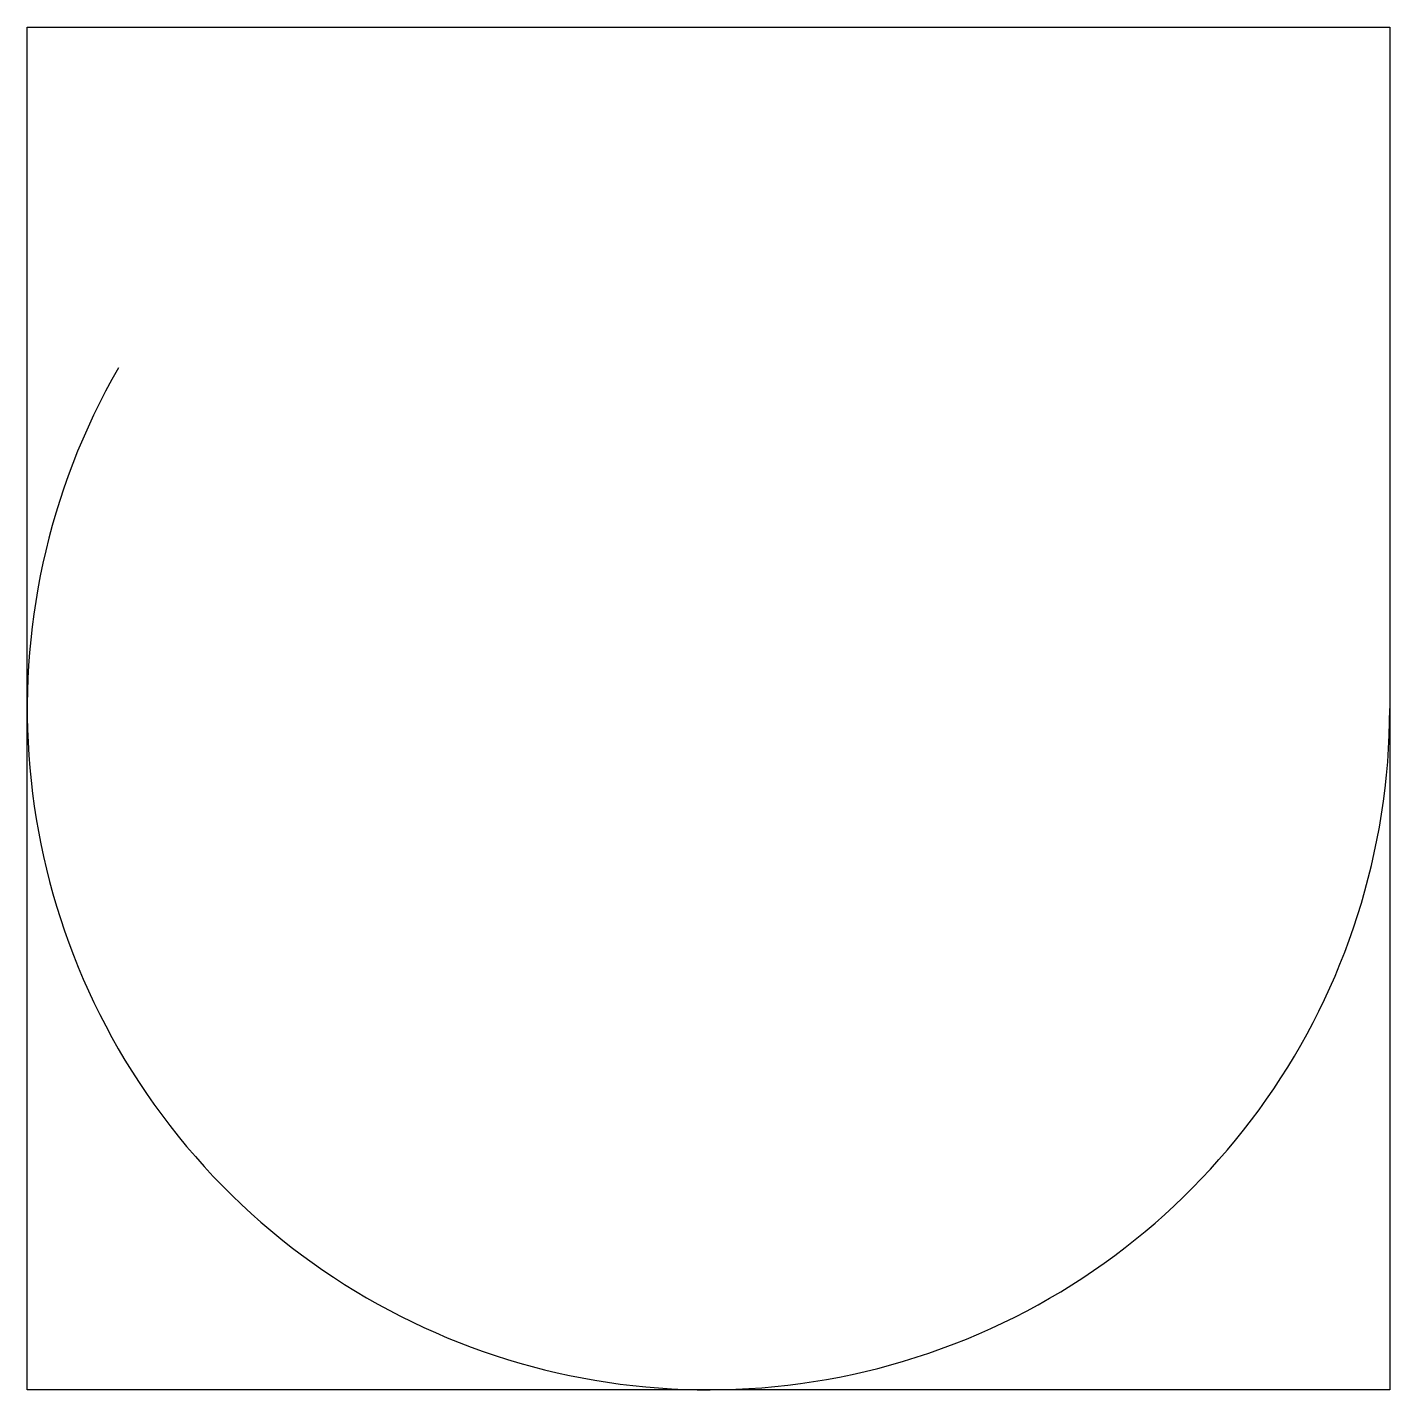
# Model space of a CAD drawing. Extents: x -30 to 30, y -30 to 30.
import ezdxf

# ---------------------------------------------------------------- set-up
doc = ezdxf.new("R2010")
doc.units = 0
doc.layers.get('0').update_dxf_attribs({"linetype": 'CONTINUOUS'})

msp = doc.modelspace()

# ---------------------------------------------------------------- linework, layer by layer
msp.add_lwpolyline([(-30, 30), (30, 30), (30, -30), (-30, -30)], close=True)
msp.add_arc((0, 0), 30, 150.00001, 0)

doc.saveas('drawing.dxf')
